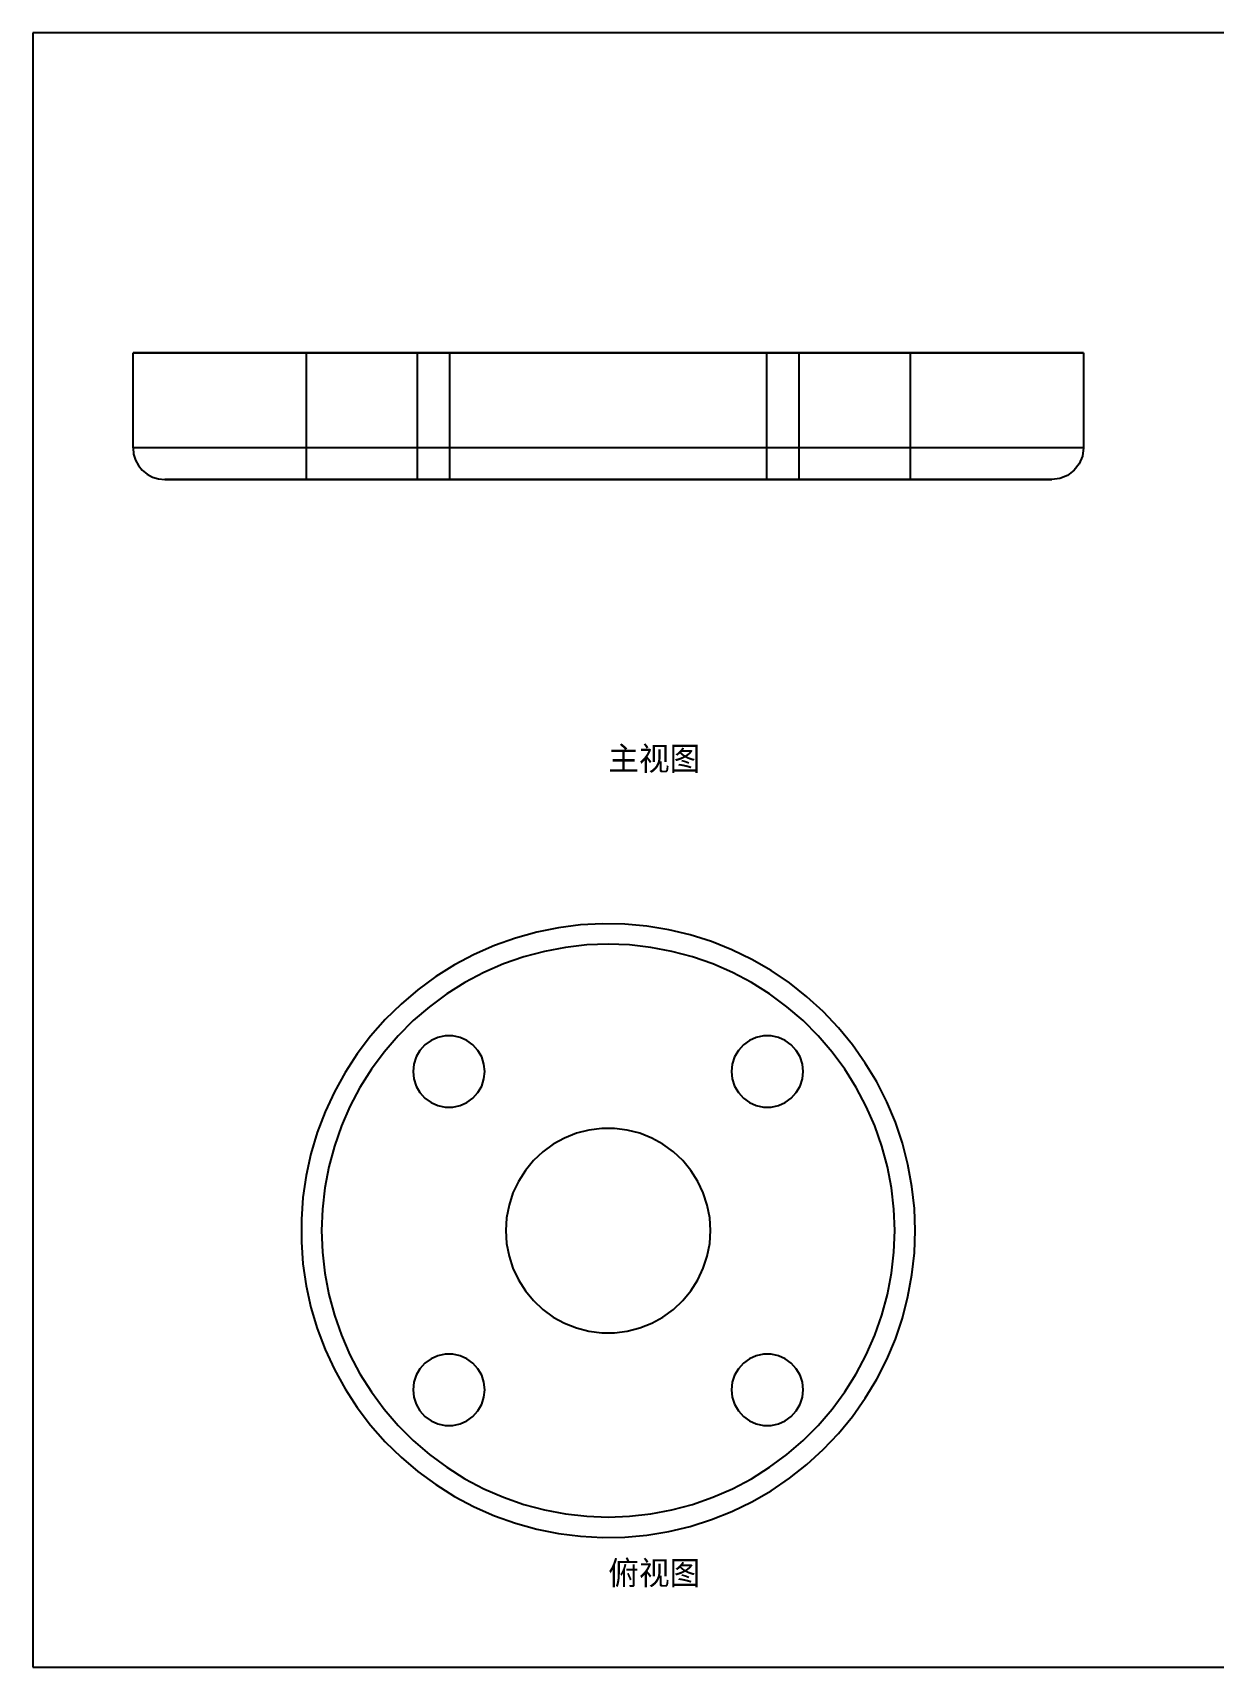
# Model space of a CAD drawing. Header units: metres. Extents: x 10 to 410, y 10 to 287.
# Drawn here: x 10 to 210, y 10 to 287 of the extents above; entities that cross this region are included whole.
import ezdxf

# ---------------------------------------------------------------- set-up
doc = ezdxf.new("R2010")
doc.units = ezdxf.units.M

msp = doc.modelspace()

# ---------------------------------------------------------------- linework, layer by layer
at = {"layer": 'BORDER'}
for p, q in [((410, 287), (10, 287)), ((10, 287), (10, 10)), ((10, 10), (410, 10))]:
    msp.add_line(p, q, dxfattribs=at)
at = {"layer": 'HIDDEN'}
for p, q in [((27, 232.733333), (29.018303, 232.733333)), ((29.018303, 232.733333), (34.972006, 232.733333)), ((34.972006, 232.733333), (44.562566, 232.733333)), ((44.562566, 232.733333), (57.309071, 232.733333)), ((56.600932, 232.733333), (56.365463, 232.733333)), ((56.365463, 232.733333), (56.600932, 232.733333)), ((56.600932, 232.733333), (56.365463, 232.733333)), ((56.365463, 232.733333), (56.600932, 232.733333)), ((56.365463, 211.266667), (56.365463, 232.733333)), ((56.365463, 211.266667), (56.365463, 232.733333)), ((57.29553, 232.733333), (56.600932, 232.733333)), ((56.600932, 232.733333), (57.29553, 232.733333)), ((57.29553, 232.733333), (56.600932, 232.733333)), ((56.600932, 232.733333), (57.29553, 232.733333)), ((58.414429, 232.733333), (57.29553, 232.733333)), ((57.29553, 232.733333), (58.414429, 232.733333)), ((58.414429, 232.733333), (57.29553, 232.733333)), ((57.29553, 232.733333), (58.414429, 232.733333)), ((57.309071, 232.733333), (72.572359, 232.733333)), ((59.901521, 232.733333), (58.414429, 232.733333)), ((58.414429, 232.733333), (59.901521, 232.733333)), ((59.901521, 232.733333), (58.414429, 232.733333)), ((58.414429, 232.733333), (59.901521, 232.733333)), ((61.682238, 232.733333), (59.901521, 232.733333)), ((59.901521, 232.733333), (61.682238, 232.733333)), ((61.682238, 232.733333), (59.901521, 232.733333)), ((59.901521, 232.733333), (61.682238, 232.733333)), ((63.667287, 232.733333), (61.682238, 232.733333)), ((61.682238, 232.733333), (63.667287, 232.733333)), ((63.667287, 232.733333), (61.682238, 232.733333)), ((61.682238, 232.733333), (63.667287, 232.733333)), ((65.75713, 232.733333), (63.667287, 232.733333)), ((63.667287, 232.733333), (65.75713, 232.733333)), ((65.75713, 232.733333), (63.667287, 232.733333)), ((63.667287, 232.733333), (65.75713, 232.733333)), ((67.846972, 232.733333), (65.75713, 232.733333)), ((65.75713, 232.733333), (67.846972, 232.733333)), ((67.846972, 232.733333), (65.75713, 232.733333)), ((65.75713, 232.733333), (67.846972, 232.733333)), ((69.832021, 232.733333), (67.846972, 232.733333)), ((67.846972, 232.733333), (69.832021, 232.733333)), ((69.832021, 232.733333), (67.846972, 232.733333)), ((67.846972, 232.733333), (69.832021, 232.733333)), ((71.612738, 232.733333), (69.832021, 232.733333)), ((69.832021, 232.733333), (71.612738, 232.733333)), ((71.612738, 232.733333), (69.832021, 232.733333)), ((69.832021, 232.733333), (71.612738, 232.733333)), ((73.09983, 232.733333), (71.612738, 232.733333)), ((71.612738, 232.733333), (73.09983, 232.733333)), ((73.09983, 232.733333), (71.612738, 232.733333)), ((71.612738, 232.733333), (73.09983, 232.733333)), ((72.572359, 232.733333), (89.587065, 232.733333)), ((74.218729, 232.733333), (73.09983, 232.733333)), ((73.09983, 232.733333), (74.218729, 232.733333)), ((74.218729, 232.733333), (73.09983, 232.733333)), ((73.09983, 232.733333), (74.218729, 232.733333)), ((74.913328, 232.733333), (74.218729, 232.733333)), ((74.218729, 232.733333), (74.913328, 232.733333)), ((74.913328, 232.733333), (74.218729, 232.733333)), ((74.218729, 232.733333), (74.913328, 232.733333)), ((75.148796, 232.733333), (74.913328, 232.733333)), ((74.913328, 232.733333), (75.148796, 232.733333)), ((75.148796, 232.733333), (74.913328, 232.733333)), ((74.913328, 232.733333), (75.148796, 232.733333)), ((75.148796, 232.733333), (75.148796, 211.266667)), ((75.148796, 232.733333), (75.148796, 211.266667)), ((81.339434, 232.733333), (80.666667, 232.733333)), ((80.666667, 232.733333), (81.339434, 232.733333)), ((80.666667, 211.266667), (80.666667, 232.733333)), ((83.324002, 232.733333), (81.339434, 232.733333)), ((81.339434, 232.733333), (83.324002, 232.733333)), ((86.520855, 232.733333), (83.324002, 232.733333)), ((83.324002, 232.733333), (86.520855, 232.733333)), ((90.76969, 232.733333), (86.520855, 232.733333)), ((86.520855, 232.733333), (90.76969, 232.733333)), ((89.587065, 232.733333), (107.5, 232.733333)), ((95.857453, 232.733333), (90.76969, 232.733333)), ((90.76969, 232.733333), (95.857453, 232.733333)), ((101.529022, 232.733333), (95.857453, 232.733333)), ((95.857453, 232.733333), (101.529022, 232.733333)), ((107.5, 232.733333), (101.529022, 232.733333)), ((101.529022, 232.733333), (107.5, 232.733333)), ((107.5, 232.733333), (125.412935, 232.733333)), ((113.470978, 232.733333), (107.5, 232.733333)), ((107.5, 232.733333), (113.470978, 232.733333)), ((119.142547, 232.733333), (113.470978, 232.733333)), ((113.470978, 232.733333), (119.142547, 232.733333)), ((124.23031, 232.733333), (119.142547, 232.733333)), ((119.142547, 232.733333), (124.23031, 232.733333)), ((128.479145, 232.733333), (124.23031, 232.733333)), ((124.23031, 232.733333), (128.479145, 232.733333)), ((125.412935, 232.733333), (142.427641, 232.733333)), ((131.675998, 232.733333), (128.479145, 232.733333)), ((128.479145, 232.733333), (131.675998, 232.733333)), ((133.660566, 232.733333), (131.675998, 232.733333)), ((131.675998, 232.733333), (133.660566, 232.733333)), ((134.333333, 232.733333), (133.660566, 232.733333)), ((133.660566, 232.733333), (134.333333, 232.733333)), ((134.333333, 232.733333), (134.333333, 211.266667)), ((140.086672, 232.733333), (139.851204, 232.733333)), ((139.851204, 232.733333), (140.086672, 232.733333)), ((140.086672, 232.733333), (139.851204, 232.733333)), ((139.851204, 232.733333), (140.086672, 232.733333)), ((139.851204, 211.266667), (139.851204, 232.733333)), ((139.851204, 211.266667), (139.851204, 232.733333)), ((140.781271, 232.733333), (140.086672, 232.733333)), ((140.086672, 232.733333), (140.781271, 232.733333)), ((140.781271, 232.733333), (140.086672, 232.733333)), ((140.086672, 232.733333), (140.781271, 232.733333)), ((141.90017, 232.733333), (140.781271, 232.733333)), ((140.781271, 232.733333), (141.90017, 232.733333)), ((141.90017, 232.733333), (140.781271, 232.733333)), ((140.781271, 232.733333), (141.90017, 232.733333)), ((143.387262, 232.733333), (141.90017, 232.733333)), ((141.90017, 232.733333), (143.387262, 232.733333)), ((143.387262, 232.733333), (141.90017, 232.733333)), ((141.90017, 232.733333), (143.387262, 232.733333)), ((142.427641, 232.733333), (157.690929, 232.733333)), ((145.167979, 232.733333), (143.387262, 232.733333)), ((143.387262, 232.733333), (145.167979, 232.733333)), ((145.167979, 232.733333), (143.387262, 232.733333)), ((143.387262, 232.733333), (145.167979, 232.733333)), ((147.153028, 232.733333), (145.167979, 232.733333)), ((145.167979, 232.733333), (147.153028, 232.733333)), ((147.153028, 232.733333), (145.167979, 232.733333)), ((145.167979, 232.733333), (147.153028, 232.733333)), ((149.24287, 232.733333), (147.153028, 232.733333)), ((147.153028, 232.733333), (149.24287, 232.733333)), ((149.24287, 232.733333), (147.153028, 232.733333)), ((147.153028, 232.733333), (149.24287, 232.733333)), ((151.332713, 232.733333), (149.24287, 232.733333)), ((149.24287, 232.733333), (151.332713, 232.733333)), ((151.332713, 232.733333), (149.24287, 232.733333)), ((149.24287, 232.733333), (151.332713, 232.733333)), ((153.317762, 232.733333), (151.332713, 232.733333)), ((151.332713, 232.733333), (153.317762, 232.733333)), ((153.317762, 232.733333), (151.332713, 232.733333)), ((151.332713, 232.733333), (153.317762, 232.733333)), ((155.098479, 232.733333), (153.317762, 232.733333)), ((153.317762, 232.733333), (155.098479, 232.733333)), ((155.098479, 232.733333), (153.317762, 232.733333)), ((153.317762, 232.733333), (155.098479, 232.733333)), ((156.585571, 232.733333), (155.098479, 232.733333)), ((155.098479, 232.733333), (156.585571, 232.733333)), ((156.585571, 232.733333), (155.098479, 232.733333)), ((155.098479, 232.733333), (156.585571, 232.733333)), ((157.70447, 232.733333), (156.585571, 232.733333)), ((156.585571, 232.733333), (157.70447, 232.733333)), ((157.70447, 232.733333), (156.585571, 232.733333)), ((156.585571, 232.733333), (157.70447, 232.733333)), ((157.690929, 232.733333), (170.437434, 232.733333)), ((158.399068, 232.733333), (157.70447, 232.733333)), ((157.70447, 232.733333), (158.399068, 232.733333)), ((158.399068, 232.733333), (157.70447, 232.733333)), ((157.70447, 232.733333), (158.399068, 232.733333)), ((158.634537, 232.733333), (158.399068, 232.733333)), ((158.399068, 232.733333), (158.634537, 232.733333)), ((158.634537, 232.733333), (158.399068, 232.733333)), ((158.399068, 232.733333), (158.634537, 232.733333)), ((158.634537, 232.733333), (158.634537, 211.266667)), ((158.634537, 232.733333), (158.634537, 211.266667)), ((170.437434, 232.733333), (180.027994, 232.733333)), ((180.027994, 232.733333), (185.981697, 232.733333)), ((185.981697, 232.733333), (188, 232.733333)), ((32.366667, 211.266667), (34.250416, 211.266667)), ((34.250416, 211.266667), (39.807206, 211.266667)), ((39.807206, 211.266667), (48.758395, 211.266667)), ((48.758395, 211.266667), (60.655133, 211.266667)), ((56.600932, 211.266667), (56.365463, 211.266667)), ((56.365463, 211.266667), (56.600932, 211.266667)), ((56.600932, 211.266667), (56.365463, 211.266667)), ((56.365463, 211.266667), (56.600932, 211.266667)), ((57.29553, 211.266667), (56.600932, 211.266667)), ((56.600932, 211.266667), (57.29553, 211.266667)), ((57.29553, 211.266667), (56.600932, 211.266667)), ((56.600932, 211.266667), (57.29553, 211.266667)), ((58.414429, 211.266667), (57.29553, 211.266667)), ((57.29553, 211.266667), (58.414429, 211.266667)), ((58.414429, 211.266667), (57.29553, 211.266667)), ((57.29553, 211.266667), (58.414429, 211.266667)), ((59.901521, 211.266667), (58.414429, 211.266667)), ((58.414429, 211.266667), (59.901521, 211.266667)), ((59.901521, 211.266667), (58.414429, 211.266667)), ((58.414429, 211.266667), (59.901521, 211.266667)), ((61.682238, 211.266667), (59.901521, 211.266667)), ((59.901521, 211.266667), (61.682238, 211.266667)), ((61.682238, 211.266667), (59.901521, 211.266667)), ((59.901521, 211.266667), (61.682238, 211.266667)), ((60.655133, 211.266667), (74.900868, 211.266667)), ((63.667287, 211.266667), (61.682238, 211.266667)), ((61.682238, 211.266667), (63.667287, 211.266667)), ((63.667287, 211.266667), (61.682238, 211.266667)), ((61.682238, 211.266667), (63.667287, 211.266667)), ((65.75713, 211.266667), (63.667287, 211.266667)), ((63.667287, 211.266667), (65.75713, 211.266667)), ((65.75713, 211.266667), (63.667287, 211.266667)), ((63.667287, 211.266667), (65.75713, 211.266667)), ((67.846972, 211.266667), (65.75713, 211.266667)), ((65.75713, 211.266667), (67.846972, 211.266667)), ((67.846972, 211.266667), (65.75713, 211.266667)), ((65.75713, 211.266667), (67.846972, 211.266667)), ((69.832021, 211.266667), (67.846972, 211.266667)), ((67.846972, 211.266667), (69.832021, 211.266667)), ((69.832021, 211.266667), (67.846972, 211.266667)), ((67.846972, 211.266667), (69.832021, 211.266667)), ((71.612738, 211.266667), (69.832021, 211.266667)), ((69.832021, 211.266667), (71.612738, 211.266667)), ((71.612738, 211.266667), (69.832021, 211.266667)), ((69.832021, 211.266667), (71.612738, 211.266667)), ((73.09983, 211.266667), (71.612738, 211.266667)), ((71.612738, 211.266667), (73.09983, 211.266667)), ((73.09983, 211.266667), (71.612738, 211.266667)), ((71.612738, 211.266667), (73.09983, 211.266667)), ((74.218729, 211.266667), (73.09983, 211.266667)), ((73.09983, 211.266667), (74.218729, 211.266667)), ((74.218729, 211.266667), (73.09983, 211.266667)), ((73.09983, 211.266667), (74.218729, 211.266667)), ((74.913328, 211.266667), (74.218729, 211.266667)), ((74.218729, 211.266667), (74.913328, 211.266667)), ((74.913328, 211.266667), (74.218729, 211.266667)), ((74.218729, 211.266667), (74.913328, 211.266667)), ((74.900868, 211.266667), (90.78126, 211.266667)), ((75.148796, 211.266667), (74.913328, 211.266667)), ((74.913328, 211.266667), (75.148796, 211.266667)), ((75.148796, 211.266667), (74.913328, 211.266667)), ((74.913328, 211.266667), (75.148796, 211.266667)), ((81.339434, 211.266667), (80.666667, 211.266667)), ((80.666667, 211.266667), (81.339434, 211.266667)), ((83.324002, 211.266667), (81.339434, 211.266667)), ((81.339434, 211.266667), (83.324002, 211.266667)), ((86.520855, 211.266667), (83.324002, 211.266667)), ((83.324002, 211.266667), (86.520855, 211.266667)), ((90.76969, 211.266667), (86.520855, 211.266667)), ((86.520855, 211.266667), (90.76969, 211.266667)), ((95.857453, 211.266667), (90.76969, 211.266667)), ((90.76969, 211.266667), (95.857453, 211.266667)), ((90.78126, 211.266667), (107.5, 211.266667)), ((101.529022, 211.266667), (95.857453, 211.266667)), ((95.857453, 211.266667), (101.529022, 211.266667)), ((107.5, 211.266667), (101.529022, 211.266667)), ((101.529022, 211.266667), (107.5, 211.266667)), ((107.5, 211.266667), (124.21874, 211.266667)), ((113.470978, 211.266667), (107.5, 211.266667)), ((107.5, 211.266667), (113.470978, 211.266667)), ((119.142547, 211.266667), (113.470978, 211.266667)), ((113.470978, 211.266667), (119.142547, 211.266667)), ((124.23031, 211.266667), (119.142547, 211.266667)), ((119.142547, 211.266667), (124.23031, 211.266667)), ((124.21874, 211.266667), (140.099132, 211.266667)), ((128.479145, 211.266667), (124.23031, 211.266667)), ((124.23031, 211.266667), (128.479145, 211.266667)), ((131.675998, 211.266667), (128.479145, 211.266667)), ((128.479145, 211.266667), (131.675998, 211.266667)), ((133.660566, 211.266667), (131.675998, 211.266667)), ((131.675998, 211.266667), (133.660566, 211.266667)), ((134.333333, 211.266667), (133.660566, 211.266667)), ((133.660566, 211.266667), (134.333333, 211.266667)), ((140.086672, 211.266667), (139.851204, 211.266667)), ((139.851204, 211.266667), (140.086672, 211.266667)), ((140.086672, 211.266667), (139.851204, 211.266667)), ((139.851204, 211.266667), (140.086672, 211.266667)), ((140.781271, 211.266667), (140.086672, 211.266667)), ((140.086672, 211.266667), (140.781271, 211.266667)), ((140.781271, 211.266667), (140.086672, 211.266667)), ((140.086672, 211.266667), (140.781271, 211.266667)), ((140.099132, 211.266667), (154.344867, 211.266667)), ((141.90017, 211.266667), (140.781271, 211.266667)), ((140.781271, 211.266667), (141.90017, 211.266667)), ((141.90017, 211.266667), (140.781271, 211.266667)), ((140.781271, 211.266667), (141.90017, 211.266667)), ((143.387262, 211.266667), (141.90017, 211.266667)), ((141.90017, 211.266667), (143.387262, 211.266667)), ((143.387262, 211.266667), (141.90017, 211.266667)), ((141.90017, 211.266667), (143.387262, 211.266667)), ((145.167979, 211.266667), (143.387262, 211.266667)), ((143.387262, 211.266667), (145.167979, 211.266667)), ((145.167979, 211.266667), (143.387262, 211.266667)), ((143.387262, 211.266667), (145.167979, 211.266667)), ((147.153028, 211.266667), (145.167979, 211.266667)), ((145.167979, 211.266667), (147.153028, 211.266667)), ((147.153028, 211.266667), (145.167979, 211.266667)), ((145.167979, 211.266667), (147.153028, 211.266667)), ((149.24287, 211.266667), (147.153028, 211.266667)), ((147.153028, 211.266667), (149.24287, 211.266667)), ((149.24287, 211.266667), (147.153028, 211.266667)), ((147.153028, 211.266667), (149.24287, 211.266667)), ((151.332713, 211.266667), (149.24287, 211.266667)), ((149.24287, 211.266667), (151.332713, 211.266667)), ((151.332713, 211.266667), (149.24287, 211.266667)), ((149.24287, 211.266667), (151.332713, 211.266667)), ((153.317762, 211.266667), (151.332713, 211.266667)), ((151.332713, 211.266667), (153.317762, 211.266667)), ((153.317762, 211.266667), (151.332713, 211.266667)), ((151.332713, 211.266667), (153.317762, 211.266667)), ((155.098479, 211.266667), (153.317762, 211.266667)), ((153.317762, 211.266667), (155.098479, 211.266667)), ((155.098479, 211.266667), (153.317762, 211.266667)), ((153.317762, 211.266667), (155.098479, 211.266667)), ((154.344867, 211.266667), (166.241605, 211.266667)), ((156.585571, 211.266667), (155.098479, 211.266667)), ((155.098479, 211.266667), (156.585571, 211.266667)), ((156.585571, 211.266667), (155.098479, 211.266667)), ((155.098479, 211.266667), (156.585571, 211.266667)), ((157.70447, 211.266667), (156.585571, 211.266667)), ((156.585571, 211.266667), (157.70447, 211.266667)), ((157.70447, 211.266667), (156.585571, 211.266667)), ((156.585571, 211.266667), (157.70447, 211.266667)), ((158.399068, 211.266667), (157.70447, 211.266667)), ((157.70447, 211.266667), (158.399068, 211.266667)), ((158.399068, 211.266667), (157.70447, 211.266667)), ((157.70447, 211.266667), (158.399068, 211.266667)), ((158.634537, 211.266667), (158.399068, 211.266667)), ((158.399068, 211.266667), (158.634537, 211.266667)), ((158.634537, 211.266667), (158.399068, 211.266667)), ((158.399068, 211.266667), (158.634537, 211.266667)), ((166.241605, 211.266667), (175.192794, 211.266667)), ((175.192794, 211.266667), (180.749584, 211.266667)), ((180.749584, 211.266667), (182.633333, 211.266667)), ((102.794323, 135.796694), (99.069012, 135.323344)), ((106.544079, 136), (102.794323, 135.796694)), ((110.29873, 135.932202), (106.544079, 136)), ((114.038701, 135.593653), (110.29873, 135.932202)), ((91.769185, 133.577779), (88.232726, 132.314664)), ((95.387569, 134.582418), (91.769185, 133.577779)), ((99.069012, 135.323344), (95.387569, 134.582418)), ((117.744494, 134.986119), (114.038701, 135.593653)), ((121.396789, 134.112767), (117.744494, 134.986119)), ((124.976544, 132.978151), (121.396789, 134.112767)), ((128.465096, 131.588185), (124.976544, 132.978151)), ((84.796629, 130.799659), (81.478809, 129.040662)), ((88.232726, 132.314664), (84.796629, 130.799659)), ((131.844257, 129.950116), (128.465096, 131.588185)), ((81.478809, 129.040662), (78.296563, 127.046844)), ((135.09641, 128.072484), (131.844257, 129.950116)), ((138.2046, 125.965079), (135.09641, 128.072484)), ((75.266482, 124.8286), (72.404363, 122.397494)), ((78.296563, 127.046844), (75.266482, 124.8286)), ((141.152622, 123.638888), (138.2046, 125.965079)), ((72.404363, 122.397494), (69.725128, 119.766201)), ((143.925107, 121.106037), (141.152622, 123.638888)), ((69.725128, 119.766201), (67.242745, 116.94844)), ((146.507599, 118.379733), (143.925107, 121.106037)), ((67.242745, 116.94844), (64.970157, 113.958902)), ((78.639305, 116.739418), (77.480486, 116.223478)), ((79.880071, 117.003151), (78.639305, 116.739418)), ((81.148556, 117.003151), (79.880071, 117.003151)), ((82.389322, 116.739418), (81.148556, 117.003151)), ((83.548141, 116.223478), (82.389322, 116.739418)), ((132.576773, 116.739418), (131.417954, 116.223478)), ((133.817539, 117.003151), (132.576773, 116.739418)), ((135.086025, 117.003151), (133.817539, 117.003151)), ((136.326791, 116.739418), (135.086025, 117.003151)), ((137.48561, 116.223478), (136.326791, 116.739418)), ((148.886635, 115.474189), (146.507599, 118.379733)), ((64.970157, 113.958902), (62.919211, 110.813171)), ((75.605477, 114.535213), (74.971234, 113.436672)), ((76.454259, 115.477881), (75.605477, 114.535213)), ((77.480486, 116.223478), (76.454259, 115.477881)), ((84.574368, 115.477881), (83.548141, 116.223478)), ((85.42315, 114.535213), (84.574368, 115.477881)), ((86.057393, 113.436672), (85.42315, 114.535213)), ((129.542945, 114.535213), (128.908703, 113.436672)), ((130.391728, 115.477881), (129.542945, 114.535213)), ((131.417954, 116.223478), (130.391728, 115.477881)), ((138.511836, 115.477881), (137.48561, 116.223478)), ((139.360618, 114.535213), (138.511836, 115.477881)), ((139.994861, 113.436672), (139.360618, 114.535213)), ((151.049813, 112.404553), (148.886635, 115.474189)), ((62.919211, 110.813171), (61.1006, 107.527649)), ((74.579251, 112.230271), (74.446658, 110.968734)), ((74.446658, 110.968734), (74.579251, 109.707198)), ((74.971234, 113.436672), (74.579251, 112.230271)), ((86.449376, 112.230271), (86.057393, 113.436672)), ((86.581969, 110.968734), (86.449376, 112.230271)), ((86.449376, 109.707198), (86.581969, 110.968734)), ((128.516719, 112.230271), (128.384126, 110.968734)), ((128.384126, 110.968734), (128.516719, 109.707198)), ((128.908703, 113.436672), (128.516719, 112.230271)), ((140.386845, 112.230271), (139.994861, 113.436672)), ((140.519438, 110.968734), (140.386845, 112.230271)), ((140.386845, 109.707198), (140.519438, 110.968734)), ((152.985853, 109.186829), (151.049813, 112.404553)), ((74.579251, 109.707198), (74.971234, 108.500796)), ((74.971234, 108.500796), (75.605477, 107.402256)), ((85.42315, 107.402256), (86.057393, 108.500796)), ((86.057393, 108.500796), (86.449376, 109.707198)), ((128.516719, 109.707198), (128.908703, 108.500796)), ((128.908703, 108.500796), (129.542945, 107.402256)), ((139.360618, 107.402256), (139.994861, 108.500796)), ((139.994861, 108.500796), (140.386845, 109.707198)), ((154.684663, 105.837793), (152.985853, 109.186829)), ((61.1006, 107.527649), (59.523806, 104.119464)), ((75.605477, 107.402256), (76.454259, 106.459587)), ((76.454259, 106.459587), (77.480486, 105.71399)), ((77.480486, 105.71399), (78.639305, 105.198051)), ((82.389322, 105.198051), (83.548141, 105.71399)), ((83.548141, 105.71399), (84.574368, 106.459587)), ((84.574368, 106.459587), (85.42315, 107.402256)), ((129.542945, 107.402256), (130.391728, 106.459587)), ((130.391728, 106.459587), (131.417954, 105.71399)), ((131.417954, 105.71399), (132.576773, 105.198051)), ((136.326791, 105.198051), (137.48561, 105.71399)), ((137.48561, 105.71399), (138.511836, 106.459587)), ((138.511836, 106.459587), (139.360618, 107.402256)), ((156.137385, 102.374904), (154.684663, 105.837793)), ((59.523806, 104.119464), (58.19705, 100.606386)), ((78.639305, 105.198051), (79.880071, 104.934318)), ((79.880071, 104.934318), (81.148556, 104.934318)), ((81.148556, 104.934318), (82.389322, 105.198051)), ((132.576773, 105.198051), (133.817539, 104.934318)), ((133.817539, 104.934318), (135.086025, 104.934318)), ((135.086025, 104.934318), (136.326791, 105.198051)), ((58.19705, 100.606386), (57.127247, 97.00673)), ((102.12588, 100.487667), (100.10167, 99.686226)), ((104.234575, 101.029088), (102.12588, 100.487667)), ((106.394501, 101.30195), (104.234575, 101.029088)), ((108.571594, 101.30195), (106.394501, 101.30195)), ((110.73152, 101.029088), (108.571594, 101.30195)), ((112.840215, 100.487667), (110.73152, 101.029088)), ((114.864425, 99.686226), (112.840215, 100.487667)), ((157.336447, 98.816217), (156.137385, 102.374904)), ((57.127247, 97.00673), (56.319977, 93.339263)), ((96.432564, 97.35774), (94.845532, 95.867417)), ((98.193869, 98.637403), (96.432564, 97.35774)), ((100.10167, 99.686226), (98.193869, 98.637403)), ((116.772226, 98.637403), (114.864425, 99.686226)), ((118.533531, 97.35774), (116.772226, 98.637403)), ((120.120564, 95.867417), (118.533531, 97.35774)), ((158.275595, 95.180285), (157.336447, 98.816217)), ((93.457801, 94.189939), (92.291256, 92.351758)), ((94.845532, 95.867417), (93.457801, 94.189939)), ((121.508295, 94.189939), (120.120564, 95.867417)), ((122.67484, 92.351758), (121.508295, 94.189939)), ((158.949935, 91.486065), (158.275595, 95.180285)), ((56.319977, 93.339263), (55.779447, 89.623105)), ((92.291256, 92.351758), (91.364295, 90.381866)), ((123.601801, 90.381866), (122.67484, 92.351758)), ((159.35595, 87.752815), (158.949935, 91.486065)), ((55.779447, 89.623105), (55.508475, 85.877632)), ((91.364295, 90.381866), (90.691536, 88.311327)), ((124.274559, 88.311327), (123.601801, 90.381866)), ((55.508475, 85.877632), (55.508475, 82.122368)), ((90.28359, 86.172797), (90.146889, 84)), ((90.691536, 88.311327), (90.28359, 86.172797)), ((124.682506, 86.172797), (124.274559, 88.311327)), ((124.819207, 84), (124.682506, 86.172797)), ((159.491525, 84), (159.35595, 87.752815)), ((90.146889, 84), (90.28359, 81.827203)), ((124.682506, 81.827203), (124.819207, 84)), ((159.35595, 80.247185), (159.491525, 84)), ((55.508475, 82.122368), (55.779447, 78.376895)), ((90.28359, 81.827203), (90.691536, 79.688673)), ((124.274559, 79.688673), (124.682506, 81.827203)), ((55.779447, 78.376895), (56.319977, 74.660737)), ((90.691536, 79.688673), (91.364295, 77.618134)), ((91.364295, 77.618134), (92.291256, 75.648242)), ((122.67484, 75.648242), (123.601801, 77.618134)), ((123.601801, 77.618134), (124.274559, 79.688673)), ((158.949935, 76.513935), (159.35595, 80.247185)), ((92.291256, 75.648242), (93.457801, 73.810061)), ((121.508295, 73.810061), (122.67484, 75.648242)), ((158.275595, 72.819715), (158.949935, 76.513935)), ((56.319977, 74.660737), (57.127247, 70.99327)), ((93.457801, 73.810061), (94.845532, 72.132583)), ((94.845532, 72.132583), (96.432564, 70.64226)), ((118.533531, 70.64226), (120.120564, 72.132583)), ((120.120564, 72.132583), (121.508295, 73.810061)), ((157.336447, 69.183783), (158.275595, 72.819715)), ((57.127247, 70.99327), (58.19705, 67.393614)), ((96.432564, 70.64226), (98.193869, 69.362597)), ((98.193869, 69.362597), (100.10167, 68.313774)), ((114.864425, 68.313774), (116.772226, 69.362597)), ((116.772226, 69.362597), (118.533531, 70.64226)), ((58.19705, 67.393614), (59.523806, 63.880536)), ((100.10167, 68.313774), (102.12588, 67.512333)), ((102.12588, 67.512333), (104.234575, 66.970912)), ((104.234575, 66.970912), (106.394501, 66.69805)), ((106.394501, 66.69805), (108.571594, 66.69805)), ((108.571594, 66.69805), (110.73152, 66.970912)), ((110.73152, 66.970912), (112.840215, 67.512333)), ((112.840215, 67.512333), (114.864425, 68.313774)), ((156.137385, 65.625096), (157.336447, 69.183783)), ((59.523806, 63.880536), (61.1006, 60.472351)), ((154.684663, 62.162207), (156.137385, 65.625096)), ((76.454259, 61.540413), (75.605477, 60.597744)), ((77.480486, 62.28601), (76.454259, 61.540413)), ((78.639305, 62.801949), (77.480486, 62.28601)), ((79.880071, 63.065682), (78.639305, 62.801949)), ((81.148556, 63.065682), (79.880071, 63.065682)), ((82.389322, 62.801949), (81.148556, 63.065682)), ((83.548141, 62.28601), (82.389322, 62.801949)), ((84.574368, 61.540413), (83.548141, 62.28601)), ((85.42315, 60.597744), (84.574368, 61.540413)), ((130.391728, 61.540413), (129.542945, 60.597744)), ((131.417954, 62.28601), (130.391728, 61.540413)), ((132.576773, 62.801949), (131.417954, 62.28601)), ((133.817539, 63.065682), (132.576773, 62.801949)), ((135.086025, 63.065682), (133.817539, 63.065682)), ((136.326791, 62.801949), (135.086025, 63.065682)), ((137.48561, 62.28601), (136.326791, 62.801949)), ((138.511836, 61.540413), (137.48561, 62.28601)), ((139.360618, 60.597744), (138.511836, 61.540413)), ((152.985853, 58.813171), (154.684663, 62.162207)), ((61.1006, 60.472351), (62.919211, 57.186829)), ((74.579251, 58.292802), (74.446658, 57.031266)), ((74.971234, 59.499204), (74.579251, 58.292802)), ((75.605477, 60.597744), (74.971234, 59.499204)), ((86.057393, 59.499204), (85.42315, 60.597744)), ((86.449376, 58.292802), (86.057393, 59.499204)), ((86.581969, 57.031266), (86.449376, 58.292802)), ((128.516719, 58.292802), (128.384126, 57.031266)), ((128.908703, 59.499204), (128.516719, 58.292802)), ((129.542945, 60.597744), (128.908703, 59.499204)), ((139.994861, 59.499204), (139.360618, 60.597744)), ((140.386845, 58.292802), (139.994861, 59.499204)), ((140.519438, 57.031266), (140.386845, 58.292802)), ((151.049813, 55.595447), (152.985853, 58.813171)), ((62.919211, 57.186829), (64.970157, 54.041098)), ((74.446658, 57.031266), (74.579251, 55.769729)), ((74.579251, 55.769729), (74.971234, 54.563328)), ((86.057393, 54.563328), (86.449376, 55.769729)), ((86.449376, 55.769729), (86.581969, 57.031266)), ((128.384126, 57.031266), (128.516719, 55.769729)), ((128.516719, 55.769729), (128.908703, 54.563328)), ((139.994861, 54.563328), (140.386845, 55.769729)), ((140.386845, 55.769729), (140.519438, 57.031266)), ((148.886635, 52.525811), (151.049813, 55.595447)), ((64.970157, 54.041098), (67.242745, 51.05156)), ((74.971234, 54.563328), (75.605477, 53.464787)), ((75.605477, 53.464787), (76.454259, 52.522119)), ((84.574368, 52.522119), (85.42315, 53.464787)), ((85.42315, 53.464787), (86.057393, 54.563328)), ((128.908703, 54.563328), (129.542945, 53.464787)), ((129.542945, 53.464787), (130.391728, 52.522119)), ((138.511836, 52.522119), (139.360618, 53.464787)), ((139.360618, 53.464787), (139.994861, 54.563328)), ((67.242745, 51.05156), (69.725128, 48.233799)), ((76.454259, 52.522119), (77.480486, 51.776522)), ((77.480486, 51.776522), (78.639305, 51.260582)), ((78.639305, 51.260582), (79.880071, 50.996849)), ((79.880071, 50.996849), (81.148556, 50.996849)), ((81.148556, 50.996849), (82.389322, 51.260582)), ((82.389322, 51.260582), (83.548141, 51.776522)), ((83.548141, 51.776522), (84.574368, 52.522119)), ((130.391728, 52.522119), (131.417954, 51.776522)), ((131.417954, 51.776522), (132.576773, 51.260582)), ((132.576773, 51.260582), (133.817539, 50.996849)), ((133.817539, 50.996849), (135.086025, 50.996849)), ((135.086025, 50.996849), (136.326791, 51.260582)), ((136.326791, 51.260582), (137.48561, 51.776522)), ((137.48561, 51.776522), (138.511836, 52.522119)), ((146.507599, 49.620267), (148.886635, 52.525811)), ((69.725128, 48.233799), (72.404363, 45.602506)), ((143.925107, 46.893963), (146.507599, 49.620267)), ((72.404363, 45.602506), (75.266482, 43.1714)), ((138.2046, 42.034921), (141.152622, 44.361112)), ((141.152622, 44.361112), (143.925107, 46.893963)), ((75.266482, 43.1714), (78.296563, 40.953156)), ((135.09641, 39.927516), (138.2046, 42.034921)), ((78.296563, 40.953156), (81.478809, 38.959338)), ((81.478809, 38.959338), (84.796629, 37.200341)), ((131.844257, 38.049884), (135.09641, 39.927516)), ((84.796629, 37.200341), (88.232726, 35.685336)), ((124.976544, 35.021849), (128.465096, 36.411815)), ((128.465096, 36.411815), (131.844257, 38.049884)), ((88.232726, 35.685336), (91.769185, 34.422221)), ((91.769185, 34.422221), (95.387569, 33.417582)), ((95.387569, 33.417582), (99.069012, 32.676656)), ((117.744494, 33.013881), (121.396789, 33.887233)), ((121.396789, 33.887233), (124.976544, 35.021849)), ((99.069012, 32.676656), (102.794323, 32.203306)), ((102.794323, 32.203306), (106.544079, 32)), ((106.544079, 32), (110.29873, 32.067798)), ((110.29873, 32.067798), (114.038701, 32.406347)), ((114.038701, 32.406347), (117.744494, 33.013881))]:
    msp.add_line(p, q, dxfattribs=at)
at = {"layer": 'OUTLINE'}
for p, q in [((29.018303, 232.733333), (27, 232.733333)), ((27, 216.633333), (27, 232.733333)), ((34.972006, 232.733333), (29.018303, 232.733333)), ((44.562566, 232.733333), (34.972006, 232.733333)), ((57.309071, 232.733333), (44.562566, 232.733333)), ((72.572359, 232.733333), (57.309071, 232.733333)), ((89.587065, 232.733333), (72.572359, 232.733333)), ((107.5, 232.733333), (89.587065, 232.733333)), ((125.412935, 232.733333), (107.5, 232.733333)), ((142.427641, 232.733333), (125.412935, 232.733333)), ((157.690929, 232.733333), (142.427641, 232.733333)), ((170.437434, 232.733333), (157.690929, 232.733333)), ((180.027994, 232.733333), (170.437434, 232.733333)), ((185.981697, 232.733333), (180.027994, 232.733333)), ((188, 232.733333), (185.981697, 232.733333)), ((188, 232.733333), (188, 216.633333)), ((27, 216.633333), (27.103104, 215.586426)), ((29.018303, 216.633333), (27, 216.633333)), ((34.972006, 216.633333), (29.018303, 216.633333)), ((44.562566, 216.633333), (34.972006, 216.633333)), ((57.309071, 216.633333), (44.562566, 216.633333)), ((72.572359, 216.633333), (57.309071, 216.633333)), ((89.587065, 216.633333), (72.572359, 216.633333)), ((107.5, 216.633333), (89.587065, 216.633333)), ((125.412935, 216.633333), (107.5, 216.633333)), ((142.427641, 216.633333), (125.412935, 216.633333)), ((157.690929, 216.633333), (142.427641, 216.633333)), ((170.437434, 216.633333), (157.690929, 216.633333)), ((180.027994, 216.633333), (170.437434, 216.633333)), ((185.981697, 216.633333), (180.027994, 216.633333)), ((188, 216.633333), (185.981697, 216.633333)), ((188, 216.633333), (187.817135, 215.244338)), ((27.103104, 215.586426), (27.408453, 214.579745)), ((27.408453, 214.579745), (27.904315, 213.65197)), ((27.904315, 213.65197), (28.571637, 212.838748)), ((187.281003, 213.95), (186.42814, 212.838527)), ((187.817135, 215.244338), (187.281003, 213.95)), ((28.571637, 212.838748), (29.384855, 212.171276)), ((29.384855, 212.171276), (30.312762, 211.675248)), ((30.312762, 211.675248), (31.319576, 211.369809)), ((31.319576, 211.369809), (32.366667, 211.266667)), ((34.250416, 211.266667), (32.366667, 211.266667)), ((39.807206, 211.266667), (34.250416, 211.266667)), ((48.758395, 211.266667), (39.807206, 211.266667)), ((60.655133, 211.266667), (48.758395, 211.266667)), ((74.900868, 211.266667), (60.655133, 211.266667)), ((90.78126, 211.266667), (74.900868, 211.266667)), ((107.5, 211.266667), (90.78126, 211.266667)), ((124.21874, 211.266667), (107.5, 211.266667)), ((140.099132, 211.266667), (124.21874, 211.266667)), ((154.344867, 211.266667), (140.099132, 211.266667)), ((166.241605, 211.266667), (154.344867, 211.266667)), ((175.192794, 211.266667), (166.241605, 211.266667)), ((180.749584, 211.266667), (175.192794, 211.266667)), ((182.633333, 211.266667), (180.749584, 211.266667)), ((184.022329, 211.449531), (182.633333, 211.266667)), ((185.316667, 211.985664), (184.022329, 211.449531)), ((186.42814, 212.838527), (185.316667, 211.985664)), ((102.794323, 135.796694), (99.069012, 135.323344)), ((102.794323, 135.796694), (99.069012, 135.323344)), ((106.544079, 136), (102.794323, 135.796694)), ((106.544079, 136), (102.794323, 135.796694)), ((110.29873, 135.932202), (106.544079, 136)), ((110.29873, 135.932202), (106.544079, 136)), ((114.038701, 135.593653), (110.29873, 135.932202)), ((114.038701, 135.593653), (110.29873, 135.932202)), ((91.769185, 133.577779), (88.232726, 132.314664)), ((91.769185, 133.577779), (88.232726, 132.314664)), ((95.387569, 134.582418), (91.769185, 133.577779)), ((95.387569, 134.582418), (91.769185, 133.577779)), ((99.069012, 135.323344), (95.387569, 134.582418)), ((99.069012, 135.323344), (95.387569, 134.582418)), ((117.744494, 134.986119), (114.038701, 135.593653)), ((117.744494, 134.986119), (114.038701, 135.593653)), ((121.396789, 134.112767), (117.744494, 134.986119)), ((121.396789, 134.112767), (117.744494, 134.986119)), ((124.976544, 132.978151), (121.396789, 134.112767)), ((124.976544, 132.978151), (121.396789, 134.112767)), ((128.465096, 131.588185), (124.976544, 132.978151)), ((128.465096, 131.588185), (124.976544, 132.978151)), ((84.796629, 130.799659), (81.478809, 129.040662)), ((84.796629, 130.799659), (81.478809, 129.040662)), ((88.232726, 132.314664), (84.796629, 130.799659)), ((88.232726, 132.314664), (84.796629, 130.799659)), ((93.175265, 130.384694), (89.74894, 129.185771)), ((96.681605, 131.324215), (93.175265, 130.384694)), ((100.248351, 131.999079), (96.681605, 131.324215)), ((103.855556, 132.405514), (100.248351, 131.999079)), ((107.483048, 132.541245), (103.855556, 132.405514)), ((111.11054, 132.405514), (107.483048, 132.541245)), ((114.717745, 131.999079), (111.11054, 132.405514)), ((118.284491, 131.324215), (114.717745, 131.999079)), ((121.790831, 130.384694), (118.284491, 131.324215)), ((125.217156, 129.185771), (121.790831, 130.384694)), ((131.844257, 129.950116), (128.465096, 131.588185)), ((131.844257, 129.950116), (128.465096, 131.588185)), ((81.478809, 129.040662), (78.296563, 127.046844)), ((81.478809, 129.040662), (78.296563, 127.046844)), ((86.421791, 127.734151), (83.212425, 126.037951)), ((89.74894, 129.185771), (86.421791, 127.734151)), ((128.544305, 127.734151), (125.217156, 129.185771)), ((131.75367, 126.037951), (128.544305, 127.734151)), ((135.09641, 128.072484), (131.844257, 129.950116)), ((135.09641, 128.072484), (131.844257, 129.950116)), ((138.2046, 125.965079), (135.09641, 128.072484)), ((138.2046, 125.965079), (135.09641, 128.072484)), ((75.266482, 124.8286), (72.404363, 122.397494)), ((75.266482, 124.8286), (72.404363, 122.397494)), ((78.296563, 127.046844), (75.266482, 124.8286)), ((78.296563, 127.046844), (75.266482, 124.8286)), ((83.212425, 126.037951), (80.138791, 124.106659)), ((134.827305, 124.106659), (131.75367, 126.037951)), ((141.152622, 123.638888), (138.2046, 125.965079)), ((141.152622, 123.638888), (138.2046, 125.965079)), ((72.404363, 122.397494), (69.725128, 119.766201)), ((72.404363, 122.397494), (69.725128, 119.766201)), ((77.218076, 121.951074), (74.466616, 119.583251)), ((80.138791, 124.106659), (77.218076, 121.951074)), ((137.748019, 121.951074), (134.827305, 124.106659)), ((140.499479, 119.583251), (137.748019, 121.951074)), ((143.925107, 121.106037), (141.152622, 123.638888)), ((143.925107, 121.106037), (141.152622, 123.638888)), ((69.725128, 119.766201), (67.242745, 116.94844)), ((69.725128, 119.766201), (67.242745, 116.94844)), ((74.466616, 119.583251), (71.899797, 117.016432)), ((143.066298, 117.016432), (140.499479, 119.583251)), ((146.507599, 118.379733), (143.925107, 121.106037)), ((146.507599, 118.379733), (143.925107, 121.106037)), ((67.242745, 116.94844), (64.970157, 113.958902)), ((67.242745, 116.94844), (64.970157, 113.958902)), ((71.899797, 117.016432), (69.531974, 114.264971)), ((78.639305, 116.739418), (77.480486, 116.223478)), ((79.880071, 117.003151), (78.639305, 116.739418)), ((81.148556, 117.003151), (79.880071, 117.003151)), ((82.389322, 116.739418), (81.148556, 117.003151)), ((83.548141, 116.223478), (82.389322, 116.739418)), ((132.576773, 116.739418), (131.417954, 116.223478)), ((133.817539, 117.003151), (132.576773, 116.739418)), ((135.086025, 117.003151), (133.817539, 117.003151)), ((136.326791, 116.739418), (135.086025, 117.003151)), ((137.48561, 116.223478), (136.326791, 116.739418)), ((145.434121, 114.264971), (143.066298, 117.016432)), ((148.886635, 115.474189), (146.507599, 118.379733)), ((148.886635, 115.474189), (146.507599, 118.379733)), ((64.970157, 113.958902), (62.919211, 110.813171)), ((64.970157, 113.958902), (62.919211, 110.813171)), ((69.531974, 114.264971), (67.376389, 111.344257)), ((75.605477, 114.535213), (74.971234, 113.436672)), ((76.454259, 115.477881), (75.605477, 114.535213)), ((77.480486, 116.223478), (76.454259, 115.477881)), ((84.574368, 115.477881), (83.548141, 116.223478)), ((85.42315, 114.535213), (84.574368, 115.477881)), ((86.057393, 113.436672), (85.42315, 114.535213)), ((129.542945, 114.535213), (128.908703, 113.436672)), ((130.391728, 115.477881), (129.542945, 114.535213)), ((131.417954, 116.223478), (130.391728, 115.477881)), ((138.511836, 115.477881), (137.48561, 116.223478)), ((139.360618, 114.535213), (138.511836, 115.477881)), ((139.994861, 113.436672), (139.360618, 114.535213)), ((147.589707, 111.344257), (145.434121, 114.264971)), ((151.049813, 112.404553), (148.886635, 115.474189)), ((151.049813, 112.404553), (148.886635, 115.474189)), ((62.919211, 110.813171), (61.1006, 107.527649)), ((62.919211, 110.813171), (61.1006, 107.527649)), ((67.376389, 111.344257), (65.445096, 108.270623)), ((74.579251, 112.230271), (74.446658, 110.968734)), ((74.446658, 110.968734), (74.579251, 109.707198)), ((74.971234, 113.436672), (74.579251, 112.230271)), ((86.449376, 112.230271), (86.057393, 113.436672)), ((86.581969, 110.968734), (86.449376, 112.230271)), ((86.449376, 109.707198), (86.581969, 110.968734)), ((128.516719, 112.230271), (128.384126, 110.968734)), ((128.384126, 110.968734), (128.516719, 109.707198)), ((128.908703, 113.436672), (128.516719, 112.230271)), ((140.386845, 112.230271), (139.994861, 113.436672)), ((140.519438, 110.968734), (140.386845, 112.230271)), ((140.386845, 109.707198), (140.519438, 110.968734)), ((149.520999, 108.270623), (147.589707, 111.344257)), ((152.985853, 109.186829), (151.049813, 112.404553)), ((152.985853, 109.186829), (151.049813, 112.404553)), ((65.445096, 108.270623), (63.748897, 105.061257)), ((74.579251, 109.707198), (74.971234, 108.500796)), ((74.971234, 108.500796), (75.605477, 107.402256)), ((85.42315, 107.402256), (86.057393, 108.500796)), ((86.057393, 108.500796), (86.449376, 109.707198)), ((128.516719, 109.707198), (128.908703, 108.500796)), ((128.908703, 108.500796), (129.542945, 107.402256)), ((139.360618, 107.402256), (139.994861, 108.500796)), ((139.994861, 108.500796), (140.386845, 109.707198)), ((151.217198, 105.061257), (149.520999, 108.270623)), ((154.684663, 105.837793), (152.985853, 109.186829)), ((154.684663, 105.837793), (152.985853, 109.186829)), ((61.1006, 107.527649), (59.523806, 104.119464)), ((61.1006, 107.527649), (59.523806, 104.119464)), ((75.605477, 107.402256), (76.454259, 106.459587)), ((76.454259, 106.459587), (77.480486, 105.71399)), ((77.480486, 105.71399), (78.639305, 105.198051)), ((82.389322, 105.198051), (83.548141, 105.71399)), ((83.548141, 105.71399), (84.574368, 106.459587)), ((84.574368, 106.459587), (85.42315, 107.402256)), ((129.542945, 107.402256), (130.391728, 106.459587)), ((130.391728, 106.459587), (131.417954, 105.71399)), ((131.417954, 105.71399), (132.576773, 105.198051)), ((136.326791, 105.198051), (137.48561, 105.71399)), ((137.48561, 105.71399), (138.511836, 106.459587)), ((138.511836, 106.459587), (139.360618, 107.402256)), ((156.137385, 102.374904), (154.684663, 105.837793)), ((156.137385, 102.374904), (154.684663, 105.837793)), ((59.523806, 104.119464), (58.19705, 100.606386)), ((59.523806, 104.119464), (58.19705, 100.606386)), ((63.748897, 105.061257), (62.297277, 101.734108)), ((78.639305, 105.198051), (79.880071, 104.934318)), ((79.880071, 104.934318), (81.148556, 104.934318)), ((81.148556, 104.934318), (82.389322, 105.198051)), ((132.576773, 105.198051), (133.817539, 104.934318)), ((133.817539, 104.934318), (135.086025, 104.934318)), ((135.086025, 104.934318), (136.326791, 105.198051)), ((152.668818, 101.734108), (151.217198, 105.061257)), ((58.19705, 100.606386), (57.127247, 97.00673)), ((58.19705, 100.606386), (57.127247, 97.00673)), ((62.297277, 101.734108), (61.098354, 98.307783)), ((102.12588, 100.487667), (100.10167, 99.686226)), ((104.234575, 101.029088), (102.12588, 100.487667)), ((106.394501, 101.30195), (104.234575, 101.029088)), ((108.571594, 101.30195), (106.394501, 101.30195)), ((110.73152, 101.029088), (108.571594, 101.30195)), ((112.840215, 100.487667), (110.73152, 101.029088)), ((114.864425, 99.686226), (112.840215, 100.487667)), ((153.867741, 98.307783), (152.668818, 101.734108)), ((157.336447, 98.816217), (156.137385, 102.374904)), ((157.336447, 98.816217), (156.137385, 102.374904)), ((57.127247, 97.00673), (56.319977, 93.339263)), ((57.127247, 97.00673), (56.319977, 93.339263)), ((61.098354, 98.307783), (60.158833, 94.801443)), ((96.432564, 97.35774), (94.845532, 95.867417)), ((98.193869, 98.637403), (96.432564, 97.35774)), ((100.10167, 99.686226), (98.193869, 98.637403)), ((116.772226, 98.637403), (114.864425, 99.686226)), ((118.533531, 97.35774), (116.772226, 98.637403)), ((120.120564, 95.867417), (118.533531, 97.35774)), ((154.807262, 94.801443), (153.867741, 98.307783)), ((158.275595, 95.180285), (157.336447, 98.816217)), ((158.275595, 95.180285), (157.336447, 98.816217)), ((60.158833, 94.801443), (59.483968, 91.234697)), ((93.457801, 94.189939), (92.291256, 92.351758)), ((94.845532, 95.867417), (93.457801, 94.189939)), ((121.508295, 94.189939), (120.120564, 95.867417)), ((122.67484, 92.351758), (121.508295, 94.189939)), ((155.482127, 91.234697), (154.807262, 94.801443)), ((158.949935, 91.486065), (158.275595, 95.180285)), ((158.949935, 91.486065), (158.275595, 95.180285)), ((56.319977, 93.339263), (55.779447, 89.623105)), ((56.319977, 93.339263), (55.779447, 89.623105)), ((92.291256, 92.351758), (91.364295, 90.381866)), ((123.601801, 90.381866), (122.67484, 92.351758)), ((159.35595, 87.752815), (158.949935, 91.486065)), ((159.35595, 87.752815), (158.949935, 91.486065)), ((55.779447, 89.623105), (55.508475, 85.877632)), ((55.779447, 89.623105), (55.508475, 85.877632)), ((59.483968, 91.234697), (59.077534, 87.627492)), ((91.364295, 90.381866), (90.691536, 88.311327)), ((124.274559, 88.311327), (123.601801, 90.381866)), ((155.888562, 87.627492), (155.482127, 91.234697)), ((55.508475, 85.877632), (55.508475, 82.122368)), ((55.508475, 85.877632), (55.508475, 82.122368)), ((59.077534, 87.627492), (58.941803, 84)), ((90.28359, 86.172797), (90.146889, 84)), ((90.691536, 88.311327), (90.28359, 86.172797)), ((124.682506, 86.172797), (124.274559, 88.311327)), ((124.819207, 84), (124.682506, 86.172797)), ((156.024293, 84), (155.888562, 87.627492)), ((159.491525, 84), (159.35595, 87.752815)), ((159.491525, 84), (159.35595, 87.752815)), ((58.941803, 84), (59.077534, 80.372508)), ((90.146889, 84), (90.28359, 81.827203)), ((124.682506, 81.827203), (124.819207, 84)), ((155.888562, 80.372508), (156.024293, 84)), ((159.35595, 80.247185), (159.491525, 84)), ((159.35595, 80.247185), (159.491525, 84)), ((55.508475, 82.122368), (55.779447, 78.376895)), ((55.508475, 82.122368), (55.779447, 78.376895)), ((59.077534, 80.372508), (59.483968, 76.765303)), ((90.28359, 81.827203), (90.691536, 79.688673)), ((124.274559, 79.688673), (124.682506, 81.827203)), ((155.482127, 76.765303), (155.888562, 80.372508)), ((55.779447, 78.376895), (56.319977, 74.660737)), ((55.779447, 78.376895), (56.319977, 74.660737)), ((90.691536, 79.688673), (91.364295, 77.618134)), ((91.364295, 77.618134), (92.291256, 75.648242)), ((122.67484, 75.648242), (123.601801, 77.618134)), ((123.601801, 77.618134), (124.274559, 79.688673)), ((158.949935, 76.513935), (159.35595, 80.247185)), ((158.949935, 76.513935), (159.35595, 80.247185)), ((59.483968, 76.765303), (60.158833, 73.198557)), ((92.291256, 75.648242), (93.457801, 73.810061)), ((121.508295, 73.810061), (122.67484, 75.648242)), ((154.807262, 73.198557), (155.482127, 76.765303)), ((158.275595, 72.819715), (158.949935, 76.513935)), ((158.275595, 72.819715), (158.949935, 76.513935)), ((56.319977, 74.660737), (57.127247, 70.99327)), ((56.319977, 74.660737), (57.127247, 70.99327)), ((60.158833, 73.198557), (61.098354, 69.692217)), ((93.457801, 73.810061), (94.845532, 72.132583)), ((94.845532, 72.132583), (96.432564, 70.64226)), ((118.533531, 70.64226), (120.120564, 72.132583)), ((120.120564, 72.132583), (121.508295, 73.810061)), ((153.867741, 69.692217), (154.807262, 73.198557)), ((157.336447, 69.183783), (158.275595, 72.819715)), ((157.336447, 69.183783), (158.275595, 72.819715)), ((57.127247, 70.99327), (58.19705, 67.393614)), ((57.127247, 70.99327), (58.19705, 67.393614)), ((61.098354, 69.692217), (62.297277, 66.265892)), ((96.432564, 70.64226), (98.193869, 69.362597)), ((98.193869, 69.362597), (100.10167, 68.313774)), ((114.864425, 68.313774), (116.772226, 69.362597)), ((116.772226, 69.362597), (118.533531, 70.64226)), ((152.668818, 66.265892), (153.867741, 69.692217)), ((58.19705, 67.393614), (59.523806, 63.880536)), ((58.19705, 67.393614), (59.523806, 63.880536)), ((100.10167, 68.313774), (102.12588, 67.512333)), ((102.12588, 67.512333), (104.234575, 66.970912)), ((104.234575, 66.970912), (106.394501, 66.69805)), ((106.394501, 66.69805), (108.571594, 66.69805)), ((108.571594, 66.69805), (110.73152, 66.970912)), ((110.73152, 66.970912), (112.840215, 67.512333)), ((112.840215, 67.512333), (114.864425, 68.313774)), ((156.137385, 65.625096), (157.336447, 69.183783)), ((156.137385, 65.625096), (157.336447, 69.183783)), ((59.523806, 63.880536), (61.1006, 60.472351)), ((59.523806, 63.880536), (61.1006, 60.472351)), ((62.297277, 66.265892), (63.748897, 62.938743)), ((151.217198, 62.938743), (152.668818, 66.265892)), ((154.684663, 62.162207), (156.137385, 65.625096)), ((154.684663, 62.162207), (156.137385, 65.625096)), ((63.748897, 62.938743), (65.445096, 59.729377)), ((76.454259, 61.540413), (75.605477, 60.597744)), ((77.480486, 62.28601), (76.454259, 61.540413)), ((78.639305, 62.801949), (77.480486, 62.28601)), ((79.880071, 63.065682), (78.639305, 62.801949)), ((81.148556, 63.065682), (79.880071, 63.065682)), ((82.389322, 62.801949), (81.148556, 63.065682)), ((83.548141, 62.28601), (82.389322, 62.801949)), ((84.574368, 61.540413), (83.548141, 62.28601)), ((85.42315, 60.597744), (84.574368, 61.540413)), ((130.391728, 61.540413), (129.542945, 60.597744)), ((131.417954, 62.28601), (130.391728, 61.540413)), ((132.576773, 62.801949), (131.417954, 62.28601)), ((133.817539, 63.065682), (132.576773, 62.801949)), ((135.086025, 63.065682), (133.817539, 63.065682)), ((136.326791, 62.801949), (135.086025, 63.065682)), ((137.48561, 62.28601), (136.326791, 62.801949)), ((138.511836, 61.540413), (137.48561, 62.28601)), ((139.360618, 60.597744), (138.511836, 61.540413)), ((149.520999, 59.729377), (151.217198, 62.938743)), ((152.985853, 58.813171), (154.684663, 62.162207)), ((152.985853, 58.813171), (154.684663, 62.162207)), ((61.1006, 60.472351), (62.919211, 57.186829)), ((61.1006, 60.472351), (62.919211, 57.186829)), ((65.445096, 59.729377), (67.376389, 56.655743)), ((74.579251, 58.292802), (74.446658, 57.031266)), ((74.971234, 59.499204), (74.579251, 58.292802)), ((75.605477, 60.597744), (74.971234, 59.499204)), ((86.057393, 59.499204), (85.42315, 60.597744)), ((86.449376, 58.292802), (86.057393, 59.499204)), ((86.581969, 57.031266), (86.449376, 58.292802)), ((128.516719, 58.292802), (128.384126, 57.031266)), ((128.908703, 59.499204), (128.516719, 58.292802)), ((129.542945, 60.597744), (128.908703, 59.499204)), ((139.994861, 59.499204), (139.360618, 60.597744)), ((140.386845, 58.292802), (139.994861, 59.499204)), ((140.519438, 57.031266), (140.386845, 58.292802)), ((147.589707, 56.655743), (149.520999, 59.729377)), ((151.049813, 55.595447), (152.985853, 58.813171)), ((151.049813, 55.595447), (152.985853, 58.813171)), ((62.919211, 57.186829), (64.970157, 54.041098)), ((62.919211, 57.186829), (64.970157, 54.041098)), ((67.376389, 56.655743), (69.531974, 53.735029)), ((74.446658, 57.031266), (74.579251, 55.769729)), ((74.579251, 55.769729), (74.971234, 54.563328)), ((86.057393, 54.563328), (86.449376, 55.769729)), ((86.449376, 55.769729), (86.581969, 57.031266)), ((128.384126, 57.031266), (128.516719, 55.769729)), ((128.516719, 55.769729), (128.908703, 54.563328)), ((139.994861, 54.563328), (140.386845, 55.769729)), ((140.386845, 55.769729), (140.519438, 57.031266)), ((145.434121, 53.735029), (147.589707, 56.655743)), ((148.886635, 52.525811), (151.049813, 55.595447)), ((148.886635, 52.525811), (151.049813, 55.595447)), ((64.970157, 54.041098), (67.242745, 51.05156)), ((64.970157, 54.041098), (67.242745, 51.05156)), ((69.531974, 53.735029), (71.899797, 50.983568)), ((74.971234, 54.563328), (75.605477, 53.464787)), ((75.605477, 53.464787), (76.454259, 52.522119)), ((84.574368, 52.522119), (85.42315, 53.464787)), ((85.42315, 53.464787), (86.057393, 54.563328)), ((128.908703, 54.563328), (129.542945, 53.464787)), ((129.542945, 53.464787), (130.391728, 52.522119)), ((138.511836, 52.522119), (139.360618, 53.464787)), ((139.360618, 53.464787), (139.994861, 54.563328)), ((143.066298, 50.983568), (145.434121, 53.735029)), ((67.242745, 51.05156), (69.725128, 48.233799)), ((67.242745, 51.05156), (69.725128, 48.233799)), ((71.899797, 50.983568), (74.466616, 48.416749)), ((76.454259, 52.522119), (77.480486, 51.776522)), ((77.480486, 51.776522), (78.639305, 51.260582)), ((78.639305, 51.260582), (79.880071, 50.996849)), ((79.880071, 50.996849), (81.148556, 50.996849)), ((81.148556, 50.996849), (82.389322, 51.260582)), ((82.389322, 51.260582), (83.548141, 51.776522)), ((83.548141, 51.776522), (84.574368, 52.522119)), ((130.391728, 52.522119), (131.417954, 51.776522)), ((131.417954, 51.776522), (132.576773, 51.260582)), ((132.576773, 51.260582), (133.817539, 50.996849)), ((133.817539, 50.996849), (135.086025, 50.996849)), ((135.086025, 50.996849), (136.326791, 51.260582)), ((136.326791, 51.260582), (137.48561, 51.776522)), ((137.48561, 51.776522), (138.511836, 52.522119)), ((140.499479, 48.416749), (143.066298, 50.983568)), ((146.507599, 49.620267), (148.886635, 52.525811)), ((146.507599, 49.620267), (148.886635, 52.525811)), ((69.725128, 48.233799), (72.404363, 45.602506)), ((69.725128, 48.233799), (72.404363, 45.602506)), ((74.466616, 48.416749), (77.218076, 46.048926)), ((137.748019, 46.048926), (140.499479, 48.416749)), ((143.925107, 46.893963), (146.507599, 49.620267)), ((143.925107, 46.893963), (146.507599, 49.620267)), ((72.404363, 45.602506), (75.266482, 43.1714)), ((72.404363, 45.602506), (75.266482, 43.1714)), ((77.218076, 46.048926), (80.138791, 43.893341)), ((134.827305, 43.893341), (137.748019, 46.048926)), ((138.2046, 42.034921), (141.152622, 44.361112)), ((138.2046, 42.034921), (141.152622, 44.361112)), ((141.152622, 44.361112), (143.925107, 46.893963)), ((141.152622, 44.361112), (143.925107, 46.893963)), ((75.266482, 43.1714), (78.296563, 40.953156)), ((75.266482, 43.1714), (78.296563, 40.953156)), ((80.138791, 43.893341), (83.212425, 41.962049)), ((83.212425, 41.962049), (86.421791, 40.265849)), ((128.544305, 40.265849), (131.75367, 41.962049)), ((131.75367, 41.962049), (134.827305, 43.893341)), ((135.09641, 39.927516), (138.2046, 42.034921)), ((135.09641, 39.927516), (138.2046, 42.034921)), ((78.296563, 40.953156), (81.478809, 38.959338)), ((78.296563, 40.953156), (81.478809, 38.959338)), ((81.478809, 38.959338), (84.796629, 37.200341)), ((81.478809, 38.959338), (84.796629, 37.200341)), ((86.421791, 40.265849), (89.74894, 38.814229)), ((89.74894, 38.814229), (93.175265, 37.615306)), ((121.790831, 37.615306), (125.217156, 38.814229)), ((125.217156, 38.814229), (128.544305, 40.265849)), ((131.844257, 38.049884), (135.09641, 39.927516)), ((131.844257, 38.049884), (135.09641, 39.927516)), ((84.796629, 37.200341), (88.232726, 35.685336)), ((84.796629, 37.200341), (88.232726, 35.685336)), ((93.175265, 37.615306), (96.681605, 36.675785)), ((96.681605, 36.675785), (100.248351, 36.000921)), ((114.717745, 36.000921), (118.284491, 36.675785)), ((118.284491, 36.675785), (121.790831, 37.615306)), ((124.976544, 35.021849), (128.465096, 36.411815)), ((124.976544, 35.021849), (128.465096, 36.411815)), ((128.465096, 36.411815), (131.844257, 38.049884)), ((128.465096, 36.411815), (131.844257, 38.049884)), ((88.232726, 35.685336), (91.769185, 34.422221)), ((88.232726, 35.685336), (91.769185, 34.422221)), ((91.769185, 34.422221), (95.387569, 33.417582)), ((91.769185, 34.422221), (95.387569, 33.417582)), ((95.387569, 33.417582), (99.069012, 32.676656)), ((95.387569, 33.417582), (99.069012, 32.676656)), ((100.248351, 36.000921), (103.855556, 35.594486)), ((103.855556, 35.594486), (107.483048, 35.458755)), ((107.483048, 35.458755), (111.11054, 35.594486)), ((111.11054, 35.594486), (114.717745, 36.000921)), ((117.744494, 33.013881), (121.396789, 33.887233)), ((117.744494, 33.013881), (121.396789, 33.887233)), ((121.396789, 33.887233), (124.976544, 35.021849)), ((121.396789, 33.887233), (124.976544, 35.021849)), ((99.069012, 32.676656), (102.794323, 32.203306)), ((99.069012, 32.676656), (102.794323, 32.203306)), ((102.794323, 32.203306), (106.544079, 32)), ((102.794323, 32.203306), (106.544079, 32)), ((106.544079, 32), (110.29873, 32.067798)), ((106.544079, 32), (110.29873, 32.067798)), ((110.29873, 32.067798), (114.038701, 32.406347)), ((110.29873, 32.067798), (114.038701, 32.406347)), ((114.038701, 32.406347), (117.744494, 33.013881)), ((114.038701, 32.406347), (117.744494, 33.013881))]:
    msp.add_line(p, q, dxfattribs=at)

# ---------------------------------------------------------------- texts
at = {"layer": 'TEXT'}
for s, p in [('主视图', (107.5, 162)), ('俯视图', (107.5, 24))]:
    msp.add_text(s, height=4, dxfattribs=at).set_placement(p)

doc.saveas('drawing.dxf')
